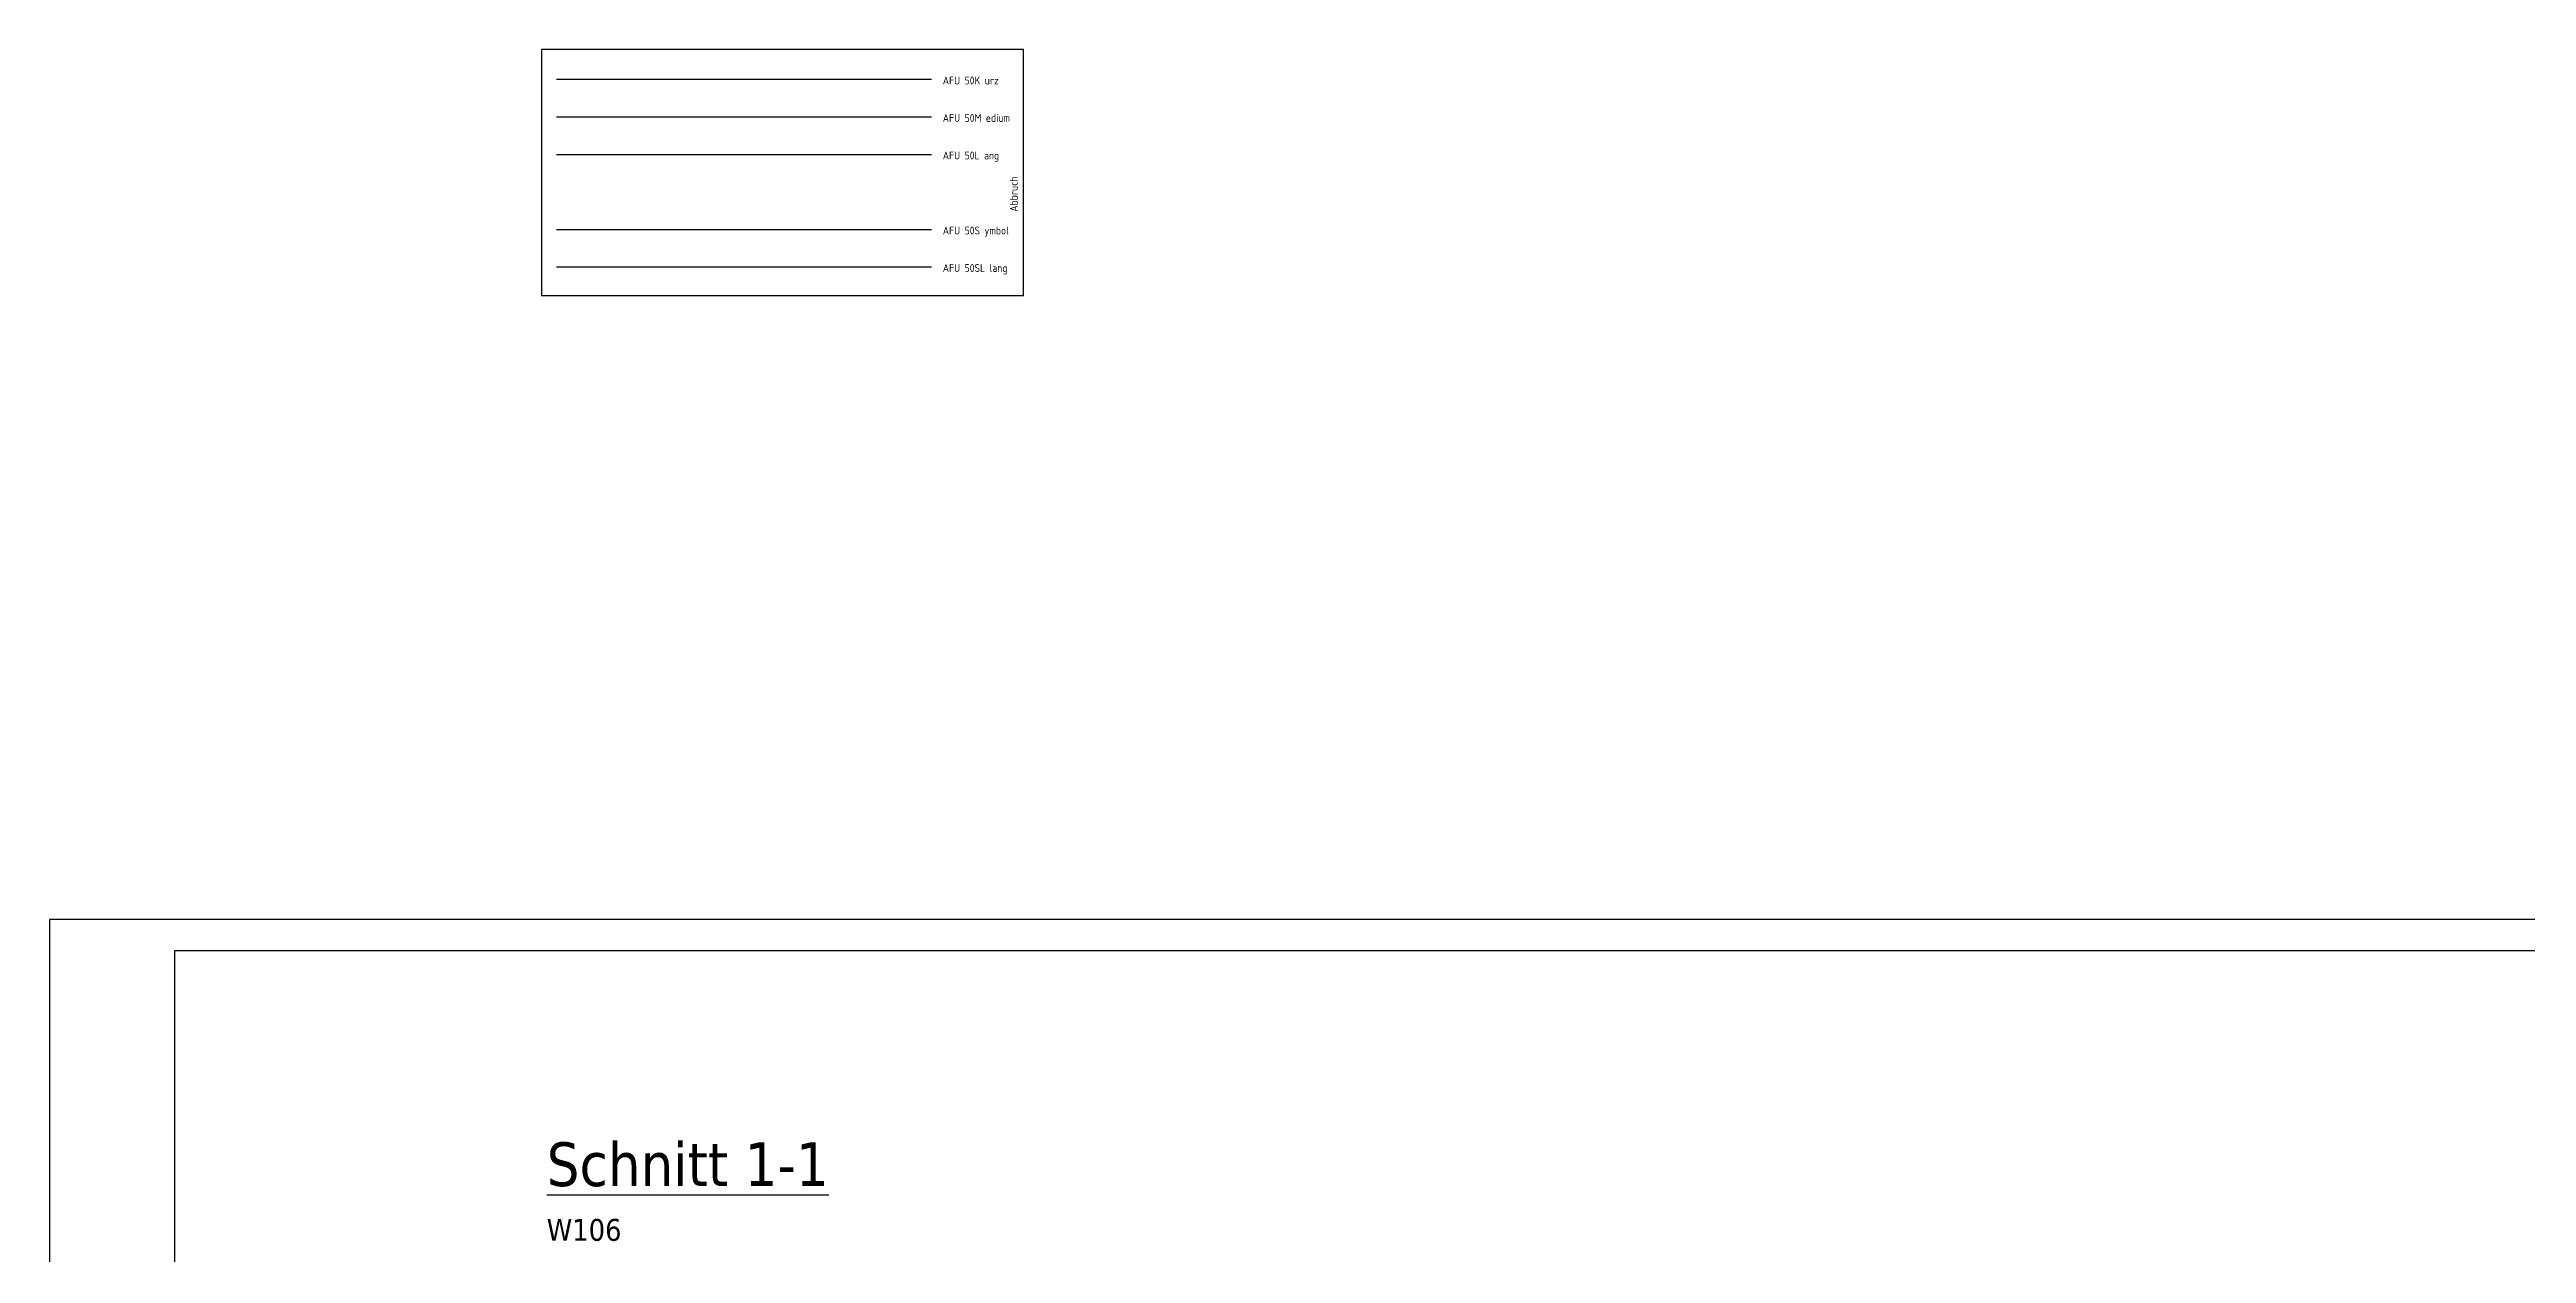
# Model space of a CAD drawing. Extents: x -36 to 85, y -7 to 53.
# Drawn here: x 0 to 19.82, y 39.38 to 49.01 of the extents above; entities that cross this region are included whole.
import ezdxf

# ---------------------------------------------------------------- set-up
doc = ezdxf.new("R2010")
doc.units = 0
doc.header["$LTSCALE"] = 0.5
doc.linetypes.add('AUSGEZOGEN', pattern=[1000.01, 1000, 0.01])
for name, color, linetype in [('AFU', 7, 'Continuous'), ('RAHMEN', 7, 'Continuous'), ('TEXT', 7, 'Continuous')]:
    doc.layers.add(name, color=color, linetype=linetype)
doc.styles.add('helv', font='tahoma.ttf')
doc.styles.add('txt', font='isocp.shx')
doc.linetypes.add('ABBRUCH', pattern='A,0.15,-0.15,["x",Standard,S=0.07,R=0,X=-0.1,Y=-0.0238],-0.005', length=0.305)
doc.linetypes.add('AFU_50K', pattern='A,0.15,["/",Standard,S=0.2,R=0,X=-0.01,Y=-0.1],0.07,["/",Standard,S=0.2,R=0,X=-0.01,Y=-0.1],0.15', length=0.37)
doc.linetypes.add('AFU_50L', pattern='A,0.75,["/",Standard,S=0.2,R=0,X=-0.01,Y=-0.1],0.07,["/",Standard,S=0.2,R=0,X=-0.01,Y=-0.1],0.75', length=1.57)
doc.linetypes.add('AFU_50M', pattern='A,0.45,["/",Standard,S=0.2,R=0,X=-0.01,Y=-0.1],0.07,["/",Standard,S=0.2,R=0,X=-0.01,Y=-0.1],0.45', length=0.97)
doc.linetypes.add('AFU_50S', pattern='A,0,-0.15,["/",Standard,S=0.2,R=0,X=-0.01,Y=-0.1],0,-0.07,["/",Standard,S=0.2,R=0,X=-0.01,Y=-0.1],-0.15', length=0.37)
doc.linetypes.add('AFU_50SL', pattern='A,0,-0.75,["/",Standard,S=0.2,R=0,X=-0.01,Y=-0.1],0,-0.07,["/",Standard,S=0.2,R=0,X=-0.01,Y=-0.1],-0.75', length=1.57)

# ---------------------------------------------------------------- blocks, each defined once
blk = doc.blocks.new('DINA0')
at = {"layer": 'RAHMEN'}
for p, q in [((0, 84.1), (0, 0)), ((118.9, 84.1), (0, 84.1))]:
    blk.add_line(p, q, dxfattribs=at)
at = {"layer": 'RAHMEN', "color": 5}
for p, q in [((118.4, 83.6), (2, 83.6)), ((2, 83.6), (2, 0.5))]:
    blk.add_line(p, q, dxfattribs=at)

msp = doc.modelspace()

# ---------------------------------------------------------------- linework, layer by layer
at = {"layer": 'AFU', "color": 8, "linetype": 'AFU_50K'}
msp.add_line((7.0551, 48.7675), (4.0551, 48.7675), dxfattribs=at)
at = {"layer": 'AFU', "color": 8, "linetype": 'AFU_50M'}
msp.add_line((7.0551, 48.4675), (4.0551, 48.4675), dxfattribs=at)
at = {"layer": 'AFU', "color": 8, "linetype": 'AFU_50L'}
msp.add_line((7.0551, 48.1675), (4.0551, 48.1675), dxfattribs=at)
at = {"layer": 'AFU', "color": 8, "linetype": 'AFU_50S'}
msp.add_line((7.0551, 47.5675), (4.0551, 47.5675), dxfattribs=at)
at = {"layer": 'AFU', "color": 8, "linetype": 'AFU_50SL'}
msp.add_line((7.0551, 47.2675), (4.0551, 47.2675), dxfattribs=at)
at = {"layer": 'AFU', "color": 8, "linetype": 'ABBRUCH'}
msp.add_lwpolyline([(3.9365, 47.0414), (7.7911, 47.0414), (7.7911, 49.0081), (3.9365, 49.0081)], close=True, dxfattribs=at)

# ---------------------------------------------------------------- block references
at = {"xscale": 0.5, "yscale": 0.5, "zscale": 0.5}
msp.add_blockref('DINA0', (0, 0), dxfattribs=at)

# ---------------------------------------------------------------- texts
at = {"layer": 'AFU', "color": 8, "linetype": 'AFU_50K', "style": 'txt'}
msp.add_text('AFU 50K urz', height=0.0625, dxfattribs=at).set_placement((7.1463, 48.7299))
at = {"layer": 'AFU', "color": 8, "linetype": 'AFU_50M', "style": 'txt'}
msp.add_text('AFU 50M edium', height=0.0625, dxfattribs=at).set_placement((7.1463, 48.4299))
at = {"layer": 'AFU', "color": 8, "linetype": 'AFU_50L', "style": 'txt'}
msp.add_text('AFU 50L ang', height=0.0625, dxfattribs=at).set_placement((7.1463, 48.1299))
at = {"layer": 'AFU', "color": 8, "linetype": 'ABBRUCH', "style": 'txt'}
msp.add_text('Abbruch', height=0.0625, rotation=90, dxfattribs=at).set_placement((7.7458, 47.7108))
at = {"layer": 'AFU', "color": 8, "linetype": 'AFU_50S', "style": 'txt'}
msp.add_text('AFU 50S ymbol', height=0.0625, dxfattribs=at).set_placement((7.1463, 47.5299))
at = {"layer": 'AFU', "color": 8, "linetype": 'AFU_50SL', "style": 'txt'}
msp.add_text('AFU 50SL lang', height=0.0625, dxfattribs=at).set_placement((7.1463, 47.2299))
at = {"layer": 'TEXT', "color": 5, "linetype": 'AUSGEZOGEN', "style": 'helv'}
msp.add_text('%%USchnitt 1-1', height=0.35, dxfattribs=at).set_placement((3.978, 39.9194))
at = {"layer": 'TEXT', "color": 1, "linetype": 'AUSGEZOGEN', "style": 'helv'}
msp.add_text('W106', height=0.175, dxfattribs=at).set_placement((3.978, 39.4819))

doc.saveas('drawing.dxf')
